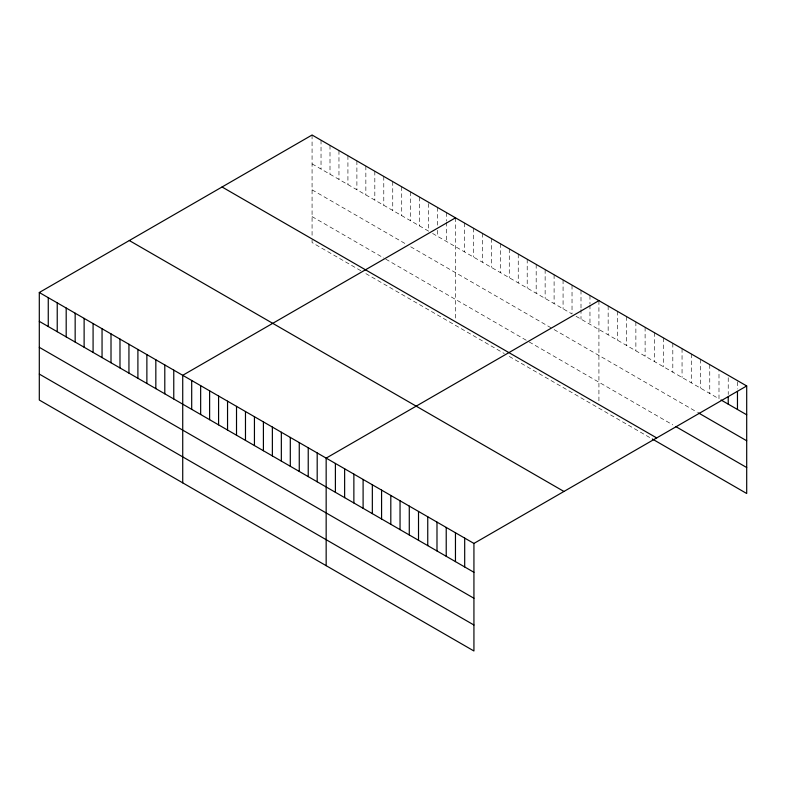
<?xml version="1.0" encoding="UTF-8"?>
<svg xmlns="http://www.w3.org/2000/svg" width="786" height="786" viewBox="0 0 786 786"><rect width="100%" height="100%" fill="white"/><g stroke="black" fill="none" stroke-linecap="round" stroke-linejoin="round"><path stroke-width="0.59" stroke-dasharray="3.93 2.95" d="M312.071 135.015L312.071 237.156M312.071 163.871L428.606 231.153L428.606 202.297M432.585 233.452L572.031 313.958L572.031 285.112M576.02 316.267L718.994 398.807L718.994 369.951M312.071 189.839L406.696 244.475M410.675 246.775L552.116 328.43M554.101 329.58L697.437 412.336M312.071 216.602L383.784 258.005M385.779 259.154L527.21 340.81M529.204 341.959L672.816 424.872M360.872 270.748L312.071 242.569L312.071 238.237M365.854 273.616L504.307 353.553M509.279 356.431L651.26 438.401M737.465 381.819L737.465 389.031M728.229 377.693L728.229 394.523M709.758 364.625L709.758 393.472M700.523 359.29L700.523 388.146M691.287 353.955L691.287 382.811M682.052 348.62L682.052 377.476M672.816 343.295L672.816 372.151M663.581 337.96L663.581 366.816M654.345 332.625L654.345 361.481M645.11 327.3L645.11 356.146M635.874 321.965L635.874 350.821M626.629 316.63L626.629 345.486M617.393 311.295L617.393 340.151M608.158 305.97L608.158 334.816M598.922 300.635L598.922 402.776M589.962 295.457L589.962 303.877M589.962 305.076L589.962 324.313M581.001 290.28L581.001 308.318M581.001 309.517L581.001 319.136M563.071 279.934L563.071 308.79M554.101 274.756L554.101 303.612M545.14 269.578L545.14 298.434M536.18 264.41L536.18 293.257M527.21 259.233L527.21 288.089M518.249 254.055L518.249 282.911M509.279 248.877L509.279 277.733M500.318 243.699L500.318 272.555M491.358 238.531L491.358 267.387M482.388 233.354L482.388 262.21M473.427 228.176L473.427 257.032M464.457 222.998L464.457 251.854M455.497 217.83L455.497 318.88M446.536 212.652L446.536 221.062M446.536 222.271L446.536 241.508M437.566 207.475L437.566 225.513M437.566 230.318L437.566 236.331M419.645 197.129L419.645 225.975M410.675 191.951L410.675 220.807M401.715 186.773L401.715 215.629M392.745 181.595L392.745 210.452M383.784 176.428L383.784 205.274M374.824 171.25L374.824 200.106M365.854 166.072L365.854 194.928M356.893 160.894L356.893 189.75M347.923 155.716L347.923 184.572M338.963 150.548L338.963 179.405M330.002 145.371L330.002 174.227M321.032 140.193L321.032 169.049"/><path stroke-width="1.18" d="M39.3 292.5L473.929 543.431L473.929 650.985L39.3 400.045L39.3 292.5L312.071 135.015L746.7 385.955L746.7 493.5L652.292 438.991M455.497 217.83L182.725 375.305L182.725 482.859M598.922 300.635L326.161 458.12L326.161 565.665M473.929 543.431L746.7 385.955M721.047 399.995L746.7 414.802M698.469 412.925L746.7 440.779M675.891 426.651L746.7 467.532M222.055 186.989L656.683 437.92M129.317 240.536L563.945 491.466M39.3 321.356L473.929 572.287M39.3 347.324L473.929 598.254M39.3 374.077L473.929 625.008M737.465 391.438L737.465 409.477M728.229 396.93L728.229 404.142M464.693 538.105L464.693 566.952M455.458 532.77L455.458 561.626M446.222 527.435L446.222 556.292M436.987 522.101L436.987 550.957M427.751 516.775L427.751 545.622M418.516 511.44L418.516 540.296M409.28 506.105L409.28 534.961M400.045 500.77L400.045 529.626M390.809 495.445L390.809 524.301M381.574 490.11L381.574 518.966M372.338 484.775L372.338 513.631M363.103 479.45L363.103 508.296M353.867 474.115L353.867 502.971M344.632 468.78L344.632 497.636M335.396 463.445L335.396 492.301M317.19 452.942L317.19 481.798M308.23 447.765L308.23 476.621M299.26 442.587L299.26 471.443M290.299 437.419L290.299 466.265M281.339 432.241L281.339 461.097M272.369 427.063L272.369 455.919M263.408 421.885L263.408 450.742M254.438 416.718L254.438 445.564M245.478 411.54L245.478 440.396M236.517 406.362L236.517 435.218M227.547 401.184L227.547 430.04M218.587 396.006L218.587 424.862M209.616 390.839L209.616 419.695M200.656 385.661L200.656 414.517M191.696 380.483L191.696 409.339M173.765 370.137L173.765 398.983M164.795 364.959L164.795 393.815M155.834 359.782L155.834 388.638M146.874 354.604L146.874 383.46M137.904 349.436L137.904 378.282M128.943 344.258L128.943 373.114M119.983 339.08L119.983 367.936M111.013 333.903L111.013 362.759M102.052 328.725L102.052 357.581M93.082 323.557L93.082 352.413M84.122 318.379L84.122 347.235M75.161 313.201L75.161 342.057M66.191 308.024L66.191 336.88M57.231 302.856L57.231 331.712M48.26 297.678L48.26 326.534"/></g></svg>
